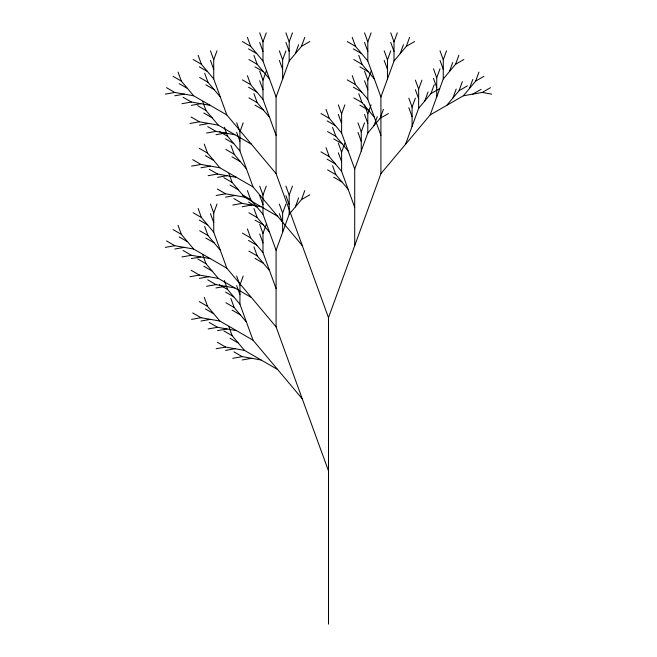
<?xml version="1.0" encoding="UTF-8"?>
<svg xmlns="http://www.w3.org/2000/svg" width="657" height="657" viewBox="0 0 657 657"><rect width="100%" height="100%" fill="white"/><g stroke="black" fill="none" stroke-linecap="round" stroke-linejoin="round"><path stroke-width="0.99" d="M328.5 624.15L328.5 317.643L276.088 173.637L226.829 114.934L213.73 78.93L213.73 59.779L216.999 50.778M276.088 173.637L276.088 97.006L262.981 61.011L262.981 41.851L266.257 32.85M302.294 245.644L253.035 186.941L239.936 150.938L239.936 131.786L243.213 122.785M328.5 470.897L276.088 326.89L226.829 268.187L213.73 232.184L213.73 213.032L216.999 204.031M276.088 135.326L262.981 99.322L262.981 80.162L266.257 71.161M282.633 79.012L282.633 59.853L285.91 50.852M276.088 97.006L289.187 61.011L289.187 41.851L292.464 32.85M295.346 53.669L298.623 44.668M289.187 61.011L301.506 46.335L304.774 37.334M276.088 326.89L276.088 250.26L262.981 214.256L262.981 195.104L266.257 186.103M302.294 398.889L253.035 340.195L239.936 304.191L239.936 285.031L243.213 276.03M276.088 288.571L262.981 252.575L262.981 233.416L266.257 224.415M282.633 232.258L282.633 213.106L285.91 204.105M276.088 250.26L289.187 214.256L289.187 195.104L292.464 186.103M295.346 206.922L298.623 197.921M289.187 214.256L301.506 199.588L304.774 190.587M354.706 245.644L354.706 169.013L341.607 133.01L341.607 113.858L344.876 104.857M328.5 317.643L380.912 173.637L380.912 97.006L367.813 61.011L367.813 41.851L371.09 32.85M354.706 207.325L341.607 171.329L341.607 152.169L344.876 143.169M380.912 135.326L367.813 99.322L367.813 80.162L371.09 71.161M361.26 151.011L361.26 131.86L364.536 122.859M354.706 169.013L367.813 133.01L367.813 113.858L371.09 104.857M387.466 79.012L387.466 59.853L390.743 50.852M380.912 97.006L394.019 61.011L394.019 41.851L397.296 32.85M373.964 125.676L377.241 116.675M400.179 53.669L403.455 44.668M367.813 133.01L380.124 118.334L383.401 109.333M394.019 61.011L406.33 46.335L409.607 37.334M412.095 126.284L412.095 107.132L415.372 98.131M405.541 144.285L418.649 108.282L418.649 89.13L421.925 80.129M424.8 100.948L428.077 91.947M418.649 108.282L430.959 93.606L434.236 84.605M436.724 96.932L436.724 77.781L440.001 68.78M380.912 173.637L430.171 114.934L443.27 78.93L443.27 59.779L446.546 50.778M449.429 71.597L452.706 62.596M443.27 78.93L455.588 64.263L458.865 55.262M452.919 98.024L456.196 89.024M446.76 105.358L459.071 90.682L462.347 81.682M469.509 88.44L472.785 79.44M430.171 114.934L463.349 95.782L475.66 81.107L478.937 72.106M301.506 46.335L309.8 41.547M406.33 46.335L414.624 41.547M455.588 64.263L463.883 59.467M380.124 118.334L388.418 113.546M430.959 93.606L439.254 88.818M459.071 90.682L467.365 85.895M475.66 81.107L483.954 76.319M472.785 94.115L481.08 89.327M463.349 95.782L482.213 92.456L490.508 87.668M301.506 199.588L309.8 194.792M165.35 94.115L174.787 92.456L193.651 95.782L226.829 114.934M174.787 95.782L184.215 94.115M181.94 103.699L191.376 102.032L210.24 105.358M191.376 105.358L200.804 103.699M189.98 123.467L199.416 121.8L218.28 125.126L251.459 144.285M199.416 125.126L208.844 123.467M206.569 133.043L216.005 131.384L234.869 134.71M216.005 134.71L225.433 133.043M191.557 166.122L200.993 164.455L219.857 167.781L253.035 186.941M200.993 167.781L210.429 166.122M208.146 175.698L217.582 174.039L236.446 177.365M217.582 177.365L227.018 175.698M216.186 195.474L225.622 193.807L244.486 197.133L277.665 216.293M225.622 197.133L235.05 195.474M232.775 205.05L242.211 203.383L261.075 206.717M242.211 206.717L251.639 205.05M165.35 247.369L174.787 245.71L193.651 249.036L226.829 268.187M174.787 249.036L184.215 247.369M181.94 256.944L191.376 255.286L210.24 258.612M191.376 258.612L200.804 256.944M189.98 276.72L199.416 275.053L218.28 278.379L251.459 297.539M199.416 278.379L208.844 276.72M206.569 286.296L216.005 284.637L234.869 287.963M216.005 287.963L225.433 286.296M191.557 319.376L200.993 317.709L219.857 321.035L253.035 340.195M200.993 321.035L210.429 319.376M208.146 328.952L217.582 327.293L236.446 330.619M217.582 330.619L227.018 328.952M216.186 348.727L225.622 347.06L244.486 350.386L277.665 369.546M225.622 350.386L235.05 348.727M232.775 358.303L242.211 356.636L261.075 359.962M242.211 359.962L251.639 358.303M482.213 92.456L491.65 94.115M347.2 41.547L355.494 46.335L367.813 61.011M353.359 48.881L361.654 53.669M353.753 59.541L362.048 64.337L374.367 79.012M359.913 66.883L368.207 71.67M347.2 79.858L355.494 84.646L367.813 99.322M353.359 87.192L361.654 91.98M353.753 97.86L362.048 102.648L374.367 117.324M359.913 105.194L368.207 109.982M242.376 41.547L250.67 46.335L262.981 61.011M248.527 48.881L256.821 53.669M248.921 59.541L257.216 64.337L269.534 79.012M255.08 66.883L263.375 71.67M320.994 113.546L329.288 118.334L341.607 133.01M327.153 120.888L335.448 125.676M242.376 79.858L250.67 84.646L262.981 99.322M327.547 131.548L335.842 136.336L348.153 151.011M248.527 87.192L256.821 91.98M333.707 138.89L342.001 143.678M193.117 59.467L201.412 64.263L213.73 78.93M199.276 66.809L207.571 71.597M248.921 97.86L257.216 102.648L269.534 117.324M255.08 105.194L263.375 109.982M199.671 77.469L207.965 82.265L220.276 96.932M205.83 84.81L214.125 89.598M320.994 151.857L329.288 156.653L341.607 171.329M327.153 159.199L335.448 163.987M173.046 76.319L181.34 81.107L193.651 95.782M179.197 83.653L187.491 88.44M327.547 169.859L335.842 174.655L348.153 189.323M333.707 177.201L342.001 181.989M166.492 87.668L174.787 92.456M183.081 97.244L191.376 102.032M197.667 105.662L205.961 110.458L218.28 125.126M203.826 113.004L212.121 117.792M219.323 131.474L227.618 136.262L239.936 150.938M191.113 117.012L199.416 121.8M207.711 126.596L216.005 131.384M225.482 138.816L233.777 143.604M225.877 149.476L234.171 154.264L246.49 168.939M232.036 156.818L240.331 161.606M199.252 148.318L207.546 153.114L219.857 167.781M205.403 155.66L213.697 160.448M192.698 159.667L200.993 164.455M209.287 169.251L217.582 174.039M223.873 177.669L232.176 182.457L244.486 197.133M230.032 185.011L238.327 189.799M242.376 194.792L250.67 199.588L262.981 214.256M248.527 202.134L256.821 206.922M217.327 189.019L225.622 193.807M233.917 198.595L242.211 203.383M248.921 212.794L257.216 217.582L269.534 232.258M255.08 220.136L263.375 224.924M242.376 233.112L250.67 237.9L262.981 252.575M248.527 240.446L256.821 245.233M193.117 212.72L201.412 217.508L213.73 232.184M199.276 220.062L207.571 224.85M248.921 251.114L257.216 255.902L269.534 270.577M255.08 258.447L263.375 263.235M199.671 230.722L207.965 235.51L220.276 250.186M205.83 238.064L214.125 242.852M173.046 229.572L181.34 234.36L193.651 249.036M179.197 236.906L187.491 241.694M166.492 240.914L174.787 245.71M183.081 250.498L191.376 255.286M197.667 258.915L205.961 263.703L218.28 278.379M203.826 266.257L212.121 271.045M219.323 284.727L227.618 289.515L239.936 304.191M191.113 270.265L199.416 275.053M207.711 279.841L216.005 284.637M225.482 292.061L233.777 296.857M225.877 302.729L234.171 307.517L246.49 322.193M232.036 310.063L240.331 314.859M199.252 301.571L207.546 306.359L219.857 321.035M205.403 308.913L213.697 313.701M192.698 312.921L200.993 317.709M209.287 322.497L217.582 327.293M223.873 330.923L232.176 335.711L244.486 350.386M230.032 338.256L238.327 343.053M217.327 342.272L225.622 347.06M233.917 351.848L242.211 356.636M440.001 50.778L443.27 59.779M440.001 60.354L443.27 69.355M433.448 68.78L436.724 77.781M433.448 78.355L436.724 87.356M415.372 80.129L418.649 89.13M415.372 89.705L418.649 98.706M390.743 32.85L394.019 41.851M390.743 42.426L394.019 51.427M408.818 98.131L412.095 107.132M408.818 107.707L412.095 116.708M384.189 50.852L387.466 59.853M384.189 60.428L387.466 69.428M364.536 32.85L367.813 41.851M364.536 42.426L367.813 51.427M352.226 37.334L355.494 46.335M358.771 55.336L362.048 64.337M364.536 71.161L367.813 80.162M364.536 80.745L367.813 89.738M364.536 104.857L367.813 113.858M352.226 75.645L355.494 84.646M358.771 93.647L362.048 102.648M364.536 114.433L367.813 123.434M357.983 122.859L361.26 131.86M357.983 132.435L361.26 141.436M338.33 104.857L341.607 113.858M338.33 114.433L341.607 123.434M326.012 109.333L329.288 118.334M332.565 127.335L335.842 136.336M338.33 143.169L341.607 152.169M338.33 152.744L341.607 161.745M285.91 32.85L289.187 41.851M326.012 147.653L329.288 156.653M332.565 165.654L335.842 174.655M285.91 42.426L289.187 51.427M279.365 50.852L282.633 59.853M279.365 60.428L282.633 69.428M259.704 32.85L262.981 41.851M259.704 42.426L262.981 51.427M247.393 37.334L250.67 46.335M253.947 55.336L257.216 64.337M259.704 71.161L262.981 80.162M259.704 80.745L262.981 89.738M247.393 75.645L250.67 84.646M253.947 93.647L257.216 102.648M285.91 186.103L289.187 195.104M285.91 195.679L289.187 204.68M279.365 204.105L282.633 213.106M279.365 213.681L282.633 222.682M210.454 50.778L213.73 59.779M236.66 122.785L239.936 131.786M259.704 186.103L262.981 195.104M210.454 60.354L213.73 69.355M236.66 132.361L239.936 141.362M259.704 195.679L262.981 204.68M198.135 55.262L201.412 64.263M204.688 73.264L207.965 82.265M224.341 127.261L227.618 136.262M230.894 145.263L234.171 154.264M247.393 190.587L250.67 199.588M253.947 208.589L257.216 217.582M259.704 224.415L262.981 233.416M259.704 233.991L262.981 242.991M202.685 101.457L205.961 110.458M228.899 173.456L232.176 182.457M247.393 228.899L250.67 237.9M253.947 246.901L257.216 255.902M178.063 72.106L181.34 81.107M204.27 144.113L207.546 153.114M210.454 204.031L213.73 213.032M236.66 276.03L239.936 285.031M210.454 213.607L213.73 222.608M236.66 285.614L239.936 294.615M198.135 208.507L201.412 217.508M204.688 226.509L207.965 235.51M224.341 280.514L227.618 289.515M230.894 298.516L234.171 307.517M202.685 254.702L205.961 263.703M228.899 326.71L232.176 335.711M178.063 225.359L181.34 234.36M204.27 297.358L207.546 306.359"/></g></svg>
